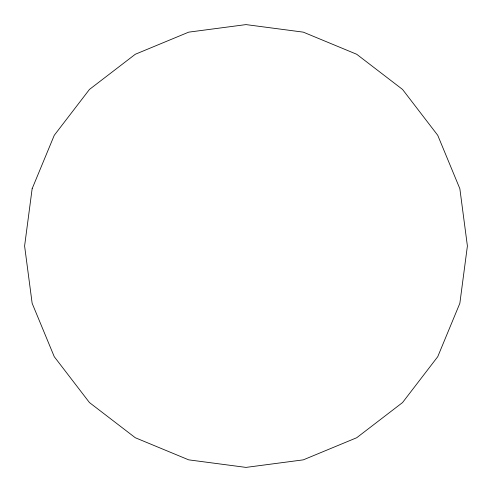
<?xml version="1.0" encoding="UTF-8"?>
<svg xmlns="http://www.w3.org/2000/svg" width="492" height="492" viewBox="0 0 492 492"><rect width="100%" height="100%" fill="white"/><g stroke="black" fill="none" stroke-linecap="round" stroke-linejoin="round"><path stroke-width="0.74" d="M32.146 188.7L24.6 246L32.146 303.3L54.261 356.7L89.446 402.554L135.3 437.739L188.7 459.854L246 467.4L303.3 459.854L356.7 437.739L402.554 402.554L437.739 356.7L459.854 303.3L467.4 246L459.854 188.7L437.739 135.3L402.554 89.446L356.7 54.261L303.3 32.146L246 24.6L188.7 32.146L135.3 54.261L89.446 89.446L54.261 135.3L32.146 188.7"/></g></svg>
